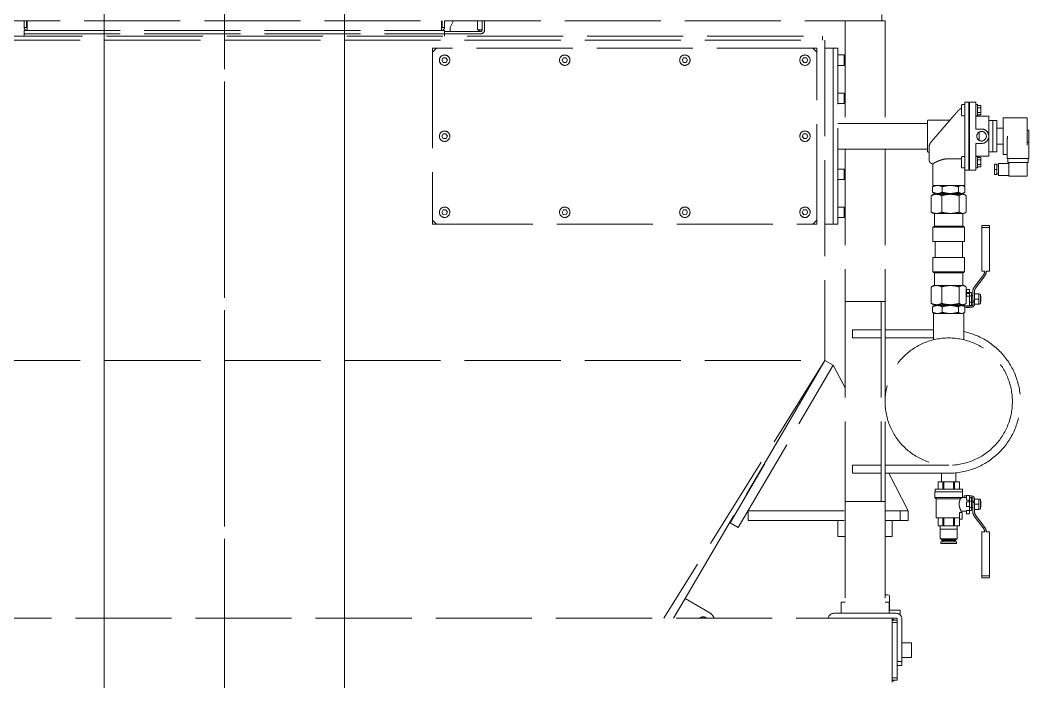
# Model space of a CAD drawing. Header units: millimetres. Extents: x 163705 to 1616509, y 81827 to 302547.
# Drawn here: x 1488931 to 1490190, y 151817 to 152644 of the extents above; entities that cross this region are included whole.
import ezdxf

# ---------------------------------------------------------------- set-up
doc = ezdxf.new("R2010")
doc.units = ezdxf.units.MM
doc.header["$LTSCALE"] = 10
doc.linetypes.add('ACAD_ISO02W100', pattern=[15, 12, -3])
doc.linetypes.add('CENTER2', pattern=[28.575, 19.05, -3.175, 3.175, -3.175])
for name, color, linetype, lineweight in [('1-中心线', 1, 'CENTER2', 0), ('1-虚线', 8, 'ACAD_ISO02W100', 0), ('1-钢构', 6, 'Continuous', 0)]:
    doc.layers.add(name, color=color, linetype=linetype, lineweight=lineweight)

# ---------------------------------------------------------------- blocks, each defined once
blk = doc.blocks.new('*U267')
for p, q in [((0, 16000), (0, 0)), ((300, 16000), (300, 0))]:
    blk.add_line(p, q)
at = {"layer": '1-中心线'}
blk.add_line((150, 16000), (150, 0), dxfattribs=at)
blk = doc.blocks.new('G$C61459890')
for p, q in [((3264.8, 2055.9), (3264.8, 2047.9)), ((1668.8, 2047.9), (3218.8, 2047.9)), ((2193.8, 2039.9), (2193.8, 2047.9)), ((2196.8, 2039.9), (2196.8, 2047.9)), ((2197.5, 2039.9), (2197.5, 2047.9)), ((2715.1, 2039.9), (2715.1, 2047.9)), ((2715.8, 2039.9), (2715.8, 2047.9)), ((2718.8, 2039.9), (2718.8, 2047.9)), ((2730, 2047.9), (2725.8, 2039.9)), ((2759.8, 2047.9), (2759.8, 2041.9)), ((2759.8, 2041.9), (2759.8, 2036.9)), ((2765.8, 2047.9), (2765.8, 2041.9)), ((2765.8, 2041.9), (2765.8, 2036.9)), ((2768.8, 2047.9), (2768.8, 2036.9)), ((3218.8, 2047.9), (3218.8, 1919.9)), ((3218.8, 2047.9), (3226.8, 2047.9)), ((3226.8, 2047.9), (3260.8, 2047.9)), ((3260.8, 2047.9), (3268.8, 2047.9)), ((3268.8, 2047.9), (3268.8, 1919.9)), ((1696.8, 2028.9), (3190.8, 2028.9)), ((2193.8, 2039.9), (2196.8, 2039.9)), ((2193.8, 2035.9), (2193.8, 2031.9)), ((2193.8, 2035.9), (2718.8, 2035.9)), ((2193.8, 2028.9), (2193.8, 2031.9)), ((2193.8, 2031.9), (2718.8, 2031.9)), ((2193.8, 2031.9), (2718.8, 2031.9)), ((2718.8, 2039.9), (2715.8, 2039.9)), ((2718.8, 2035.9), (2718.8, 2031.9)), ((2763.8, 2034.9), (2718.8, 2034.9)), ((2763.8, 2031.9), (2718.8, 2031.9)), ((2718.8, 2028.9), (2718.8, 2031.9)), ((2725.8, 2039.9), (2725.8, 2034.9)), ((2759.8, 2036.9), (2765.8, 2036.9)), ((2760.8, 2034.9), (2762.8, 2036.9)), ((3190.8, 2028.9), (3190.8, 2023.9)), ((1693.8, 2023.9), (3193.8, 2023.9)), ((3193.8, 2023.9), (3193.8, 1623.9)), ((2708.8, 2013.9), (2703.8, 2008.9)), ((2703.8, 2013.9), (2708.8, 2013.9)), ((2703.8, 2008.9), (2703.8, 2013.9)), ((2703.8, 2008.9), (2703.8, 1798.9)), ((3178.8, 2013.9), (2708.8, 2013.9)), ((3183.8, 2008.9), (3178.8, 2013.9)), ((3178.8, 2013.9), (3183.8, 2013.9)), ((3183.8, 2013.9), (3183.8, 2008.9)), ((3183.8, 1798.9), (3183.8, 2008.9)), ((3203.8, 2013.9), (3193.8, 2013.9)), ((3209.8, 2013.9), (3203.8, 2013.9)), ((3203.8, 1793.9), (3203.8, 2013.9)), ((3203.8, 2013.9), (3203.8, 1793.9)), ((3209.8, 1793.9), (3209.8, 2013.9)), ((3217.7, 2005.4), (3209.8, 2005.4)), ((3217.8, 2005.3), (3217.8, 1999.6)), ((2717.1, 2001.8), (2715.4, 1998.8)), ((2715.4, 1998.8), (2717.2, 1995.9)), ((2720.5, 2001.9), (2717.1, 2001.8)), ((2717.2, 1995.9), (2720.6, 1996)), ((2722.3, 1999), (2720.5, 2001.9)), ((2720.6, 1996), (2722.3, 1999)), ((2867.1, 2001.8), (2865.4, 1998.8)), ((2865.4, 1998.8), (2867.2, 1995.9)), ((2870.5, 2001.9), (2867.1, 2001.8)), ((2867.2, 1995.9), (2870.6, 1996)), ((2872.3, 1999), (2870.5, 2001.9)), ((2870.6, 1996), (2872.3, 1999)), ((3017.1, 2001.8), (3015.4, 1998.8)), ((3015.4, 1998.8), (3017.2, 1995.9)), ((3020.5, 2001.9), (3017.1, 2001.8)), ((3017.2, 1995.9), (3020.6, 1996)), ((3022.3, 1999), (3020.5, 2001.9)), ((3020.6, 1996), (3022.3, 1999)), ((3167.1, 2001.8), (3165.4, 1998.8)), ((3165.4, 1998.8), (3167.2, 1995.9)), ((3170.5, 2001.9), (3167.1, 2001.8)), ((3167.2, 1995.9), (3170.6, 1996)), ((3172.3, 1999), (3170.5, 2001.9)), ((3170.6, 1996), (3172.3, 1999)), ((3209.8, 1992.4), (3217.7, 1992.4)), ((3217.8, 1999.6), (3217.8, 1992.5)), ((3217.7, 1957.9), (3209.8, 1957.9)), ((3217.8, 1957.8), (3217.8, 1952.1)), ((3209.8, 1944.9), (3217.7, 1944.9)), ((3217.8, 1952.1), (3217.8, 1945)), ((3364.3, 1936.4), (3364.3, 1942.4)), ((3368.3, 1943.4), (3365.3, 1943.4)), ((3368.3, 1946.4), (3373.3, 1946.4)), ((3368.3, 1936.4), (3368.3, 1946.4)), ((3373.3, 1946.4), (3373.3, 1936.4)), ((3373.3, 1941.4), (3374.3, 1941.4)), ((3374.3, 1936.4), (3374.3, 1946.4)), ((3374.3, 1946.4), (3382.3, 1946.4)), ((3382.3, 1946.4), (3382.3, 1936.4)), ((3384.3, 1943.4), (3382.3, 1943.4)), ((3384.3, 1943.4), (3384.3, 1936.4)), ((3388.3, 1942.2), (3384.3, 1942.2)), ((3388.3, 1942.2), (3388.3, 1939.3)), ((3364.3, 1930.4), (3364.3, 1936.4)), ((3365.3, 1929.4), (3368.3, 1929.4)), ((3368.3, 1871.4), (3368.3, 1936.4)), ((3373.3, 1871.4), (3373.3, 1936.4)), ((3374.3, 1936.4), (3374.3, 1871.4)), ((3382.3, 1936.4), (3382.3, 1912.9)), ((3382.3, 1929.4), (3384.3, 1929.4)), ((3382.3, 1928.8), (3386.3, 1928.8)), ((3388.3, 1939.3), (3384.3, 1939.3)), ((3384.3, 1936.4), (3384.3, 1929.4)), ((3388.3, 1933.5), (3384.3, 1933.5)), ((3388.3, 1930.6), (3384.3, 1930.6)), ((3386.3, 1930.6), (3386.3, 1928.8)), ((3398.3, 1928.9), (3386.3, 1928.9)), ((3388.3, 1939.3), (3388.3, 1933.5)), ((3388.3, 1933.5), (3388.3, 1930.6)), ((3398.3, 1928.9), (3398.3, 1903.9)), ((3321.8, 1919.9), (3209.8, 1919.9)), ((3321.8, 1903.9), (3321.8, 1922.9)), ((3349.8, 1923.9), (3322.8, 1923.9)), ((3403.3, 1923.5), (3398.3, 1923.5)), ((3408.3, 1923.5), (3403.3, 1923.5)), ((3403.3, 1923.5), (3403.3, 1903.9)), ((3403.3, 1923.5), (3403.3, 1903.9)), ((3408.3, 1923.5), (3408.3, 1903.9)), ((3446.3, 1926.9), (3416.3, 1926.9)), ((3416.3, 1926.9), (3416.3, 1903.9)), ((3446.3, 1926.9), (3446.3, 1903.9)), ((2717.1, 1906.8), (2715.4, 1903.8)), ((2715.4, 1903.8), (2717.2, 1900.9)), ((2720.5, 1906.9), (2717.1, 1906.8)), ((2722.3, 1904), (2720.5, 1906.9)), ((2720.6, 1901), (2722.3, 1904)), ((3167.1, 1906.8), (3165.4, 1903.8)), ((3165.4, 1903.8), (3167.2, 1900.9)), ((3170.5, 1906.9), (3167.1, 1906.8)), ((3172.3, 1904), (3170.5, 1906.9)), ((3170.6, 1901), (3172.3, 1904)), ((3321.8, 1884.9), (3321.8, 1903.9)), ((3389.3, 1912.9), (3382.3, 1912.9)), ((3386.3, 1909.1), (3386.3, 1898.7)), ((3398.3, 1903.9), (3398.3, 1878.9)), ((3403.3, 1903.9), (3403.3, 1884.3)), ((3403.3, 1903.9), (3403.3, 1884.3)), ((3416.3, 1913.9), (3408.3, 1913.9)), ((3408.3, 1903.9), (3408.3, 1884.3)), ((3416.3, 1903.9), (3416.3, 1880.9)), ((3448.3, 1911.4), (3446.3, 1911.4)), ((3446.3, 1892.9), (3446.3, 1903.9)), ((3448.3, 1911.4), (3448.3, 1903.9)), ((3448.3, 1903.9), (3448.3, 1896.4)), ((2717.2, 1900.9), (2720.6, 1901)), ((3167.2, 1900.9), (3170.6, 1901)), ((3323.8, 1874.6), (3323.8, 1890.2)), ((3382.3, 1894.9), (3382.3, 1871.4)), ((3382.3, 1894.9), (3389.3, 1894.9)), ((3408.3, 1893.9), (3416.3, 1893.9)), ((3421.3, 1876.4), (3421.3, 1899.1)), ((3446.3, 1896.4), (3448.3, 1896.4)), ((3446.3, 1895.9), (3447.8, 1895.9)), ((3448.3, 1895.4), (3448.3, 1892.9)), ((3448.3, 1892.9), (3448.3, 1876.4)), ((3209.8, 1887.9), (3321.8, 1887.9)), ((3218.8, 1887.9), (3218.8, 1697.4)), ((3268.8, 1887.9), (3268.8, 1697.4)), ((3322.8, 1883.9), (3323.8, 1883.9)), ((3364.3, 1871.4), (3364.3, 1877.4)), ((3368.3, 1878.4), (3365.3, 1878.4)), ((3386.3, 1879), (3382.3, 1879)), ((3384.3, 1878.4), (3382.3, 1878.4)), ((3384.3, 1878.4), (3384.3, 1871.4)), ((3388.3, 1877.2), (3384.3, 1877.2)), ((3386.3, 1879), (3386.3, 1877.2)), ((3386.3, 1878.9), (3398.3, 1878.9)), ((3388.3, 1877.2), (3388.3, 1874.3)), ((3398.3, 1884.3), (3403.3, 1884.3)), ((3403.3, 1884.3), (3408.3, 1884.3)), ((3416.3, 1880.9), (3421.3, 1880.9)), ((3328.3, 1869.4), (3328.3, 1842.4)), ((3364.3, 1875.8), (3348.3, 1875.8)), ((3364.3, 1865.4), (3364.3, 1871.4)), ((3365.3, 1864.4), (3368.3, 1864.4)), ((3368.3, 1861.4), (3368.3, 1871.4)), ((3373.3, 1871.4), (3373.3, 1861.4)), ((3374.3, 1866.4), (3373.3, 1866.4)), ((3374.3, 1861.4), (3374.3, 1871.4)), ((3382.3, 1871.4), (3382.3, 1861.4)), ((3382.3, 1864.4), (3384.3, 1864.4)), ((3388.3, 1874.3), (3384.3, 1874.3)), ((3384.3, 1871.4), (3384.3, 1864.4)), ((3388.3, 1868.5), (3384.3, 1868.5)), ((3388.3, 1865.6), (3384.3, 1865.6)), ((3388.3, 1874.3), (3388.3, 1868.5)), ((3388.3, 1868.5), (3388.3, 1865.6)), ((3405.3, 1862.4), (3405.3, 1868.9)), ((3405.3, 1868.9), (3408.3, 1868.9)), ((3408.3, 1862.4), (3408.3, 1868.9)), ((3410.3, 1867.9), (3408.3, 1867.9)), ((3423.3, 1869.9), (3410.3, 1869.9)), ((3410.3, 1869.9), (3410.3, 1862.4)), ((3447.8, 1875.9), (3421.8, 1875.9)), ((3422.3, 1870.9), (3422.3, 1875.9)), ((3423.3, 1870.9), (3422.3, 1870.9)), ((3446.3, 1870.9), (3423.3, 1870.9)), ((3423.3, 1854.9), (3423.3, 1870.9)), ((3447.3, 1870.9), (3446.3, 1870.9)), ((3446.3, 1870.9), (3446.3, 1854.9)), ((3447.3, 1875.9), (3447.3, 1870.9)), ((3217.7, 1862.9), (3209.8, 1862.9)), ((3217.8, 1862.8), (3217.8, 1857.1)), ((3217.8, 1857.1), (3217.8, 1850)), ((3373.3, 1861.4), (3368.3, 1861.4)), ((3368.3, 1842.4), (3368.3, 1861.4)), ((3382.3, 1861.4), (3374.3, 1861.4)), ((3405.3, 1855.9), (3405.3, 1862.4)), ((3405.3, 1862.4), (3408.3, 1862.4)), ((3405.3, 1855.9), (3408.3, 1855.9)), ((3408.3, 1855.9), (3408.3, 1862.4)), ((3408.3, 1856.9), (3410.3, 1856.9)), ((3410.3, 1862.4), (3410.3, 1854.9)), ((3410.3, 1854.9), (3423.3, 1854.9)), ((3445.3, 1853.9), (3424.3, 1853.9)), ((3209.8, 1849.9), (3217.7, 1849.9)), ((3328.2, 1840.8), (3329.2, 1841.4)), ((3328.2, 1834), (3328.2, 1840.8)), ((3348.3, 1842.4), (3328.3, 1842.4)), ((3330.8, 1842.4), (3329.2, 1841.5)), ((3340.2, 1834), (3340.2, 1840.8)), ((3368.3, 1842.4), (3348.3, 1842.4)), ((3360.3, 1834), (3360.3, 1840.8)), ((3367.5, 1841.5), (3365.8, 1842.4)), ((3368.4, 1834), (3368.4, 1840.8)), ((3326.5, 1829.7), (3327.6, 1830.3)), ((3326.5, 1809.1), (3326.5, 1829.7)), ((3329.3, 1831.4), (3327.6, 1830.4)), ((3329.2, 1833.4), (3328.2, 1834)), ((3329.2, 1833.3), (3330.8, 1832.4)), ((3333, 1831.4), (3329.3, 1831.4)), ((3334.2, 1832.4), (3330.8, 1832.4)), ((3331.7, 1832.4), (3331.7, 1831.4)), ((3350.4, 1831.4), (3333, 1831.4)), ((3350.3, 1832.4), (3334.2, 1832.4)), ((3339.5, 1809.1), (3339.5, 1829.7)), ((3364.4, 1832.4), (3350.3, 1832.4)), ((3365.7, 1831.4), (3350.4, 1831.4)), ((3361.3, 1809.1), (3361.3, 1829.7)), ((3365.8, 1832.4), (3364.4, 1832.4)), ((3364.9, 1831.4), (3364.9, 1832.4)), ((3367.3, 1831.4), (3365.7, 1831.4)), ((3365.8, 1832.4), (3367.5, 1833.3)), ((3369.1, 1830.4), (3367.3, 1831.4)), ((3370.1, 1809.1), (3370.1, 1829.7)), ((3217.7, 1815.4), (3209.8, 1815.4)), ((3217.8, 1815.3), (3217.8, 1809.6)), ((2717.1, 1811.8), (2715.4, 1808.8)), ((2715.4, 1808.8), (2717.2, 1805.9)), ((2720.5, 1811.9), (2717.1, 1811.8)), ((2717.2, 1805.9), (2720.6, 1806)), ((2722.3, 1809), (2720.5, 1811.9)), ((2720.6, 1806), (2722.3, 1809)), ((2867.1, 1811.8), (2865.4, 1808.8)), ((2865.4, 1808.8), (2867.2, 1805.9)), ((2870.5, 1811.9), (2867.1, 1811.8)), ((2867.2, 1805.9), (2870.6, 1806)), ((2872.3, 1809), (2870.5, 1811.9)), ((2870.6, 1806), (2872.3, 1809)), ((3017.1, 1811.8), (3015.4, 1808.8)), ((3015.4, 1808.8), (3017.2, 1805.9)), ((3020.5, 1811.9), (3017.1, 1811.8)), ((3017.2, 1805.9), (3020.6, 1806)), ((3022.3, 1809), (3020.5, 1811.9)), ((3020.6, 1806), (3022.3, 1809)), ((3167.1, 1811.8), (3165.4, 1808.8)), ((3165.4, 1808.8), (3167.2, 1805.9)), ((3170.5, 1811.9), (3167.1, 1811.8)), ((3167.2, 1805.9), (3170.6, 1806)), ((3172.3, 1809), (3170.5, 1811.9)), ((3170.6, 1806), (3172.3, 1809)), ((3209.8, 1802.4), (3217.7, 1802.4)), ((3217.8, 1809.6), (3217.8, 1802.5)), ((3327.6, 1808.4), (3326.5, 1809.1)), ((3327.6, 1808.4), (3329.3, 1807.4)), ((3333, 1807.4), (3329.3, 1807.4)), ((3330.5, 1807.4), (3330.5, 1791.6)), ((3350.4, 1807.4), (3333, 1807.4)), ((3365.7, 1807.4), (3350.4, 1807.4)), ((3367.3, 1807.4), (3365.7, 1807.4)), ((3366.1, 1791.6), (3366.1, 1807.4)), ((3367.3, 1807.4), (3369.1, 1808.4)), ((2703.8, 1798.9), (2708.8, 1793.9)), ((2703.8, 1793.9), (2703.8, 1798.9)), ((2708.8, 1793.9), (2703.8, 1793.9)), ((2708.8, 1793.9), (3178.8, 1793.9)), ((3178.8, 1793.9), (3183.8, 1798.9)), ((3183.8, 1793.9), (3178.8, 1793.9)), ((3183.8, 1798.9), (3183.8, 1793.9)), ((3193.8, 1793.9), (3203.8, 1793.9)), ((3203.8, 1793.9), (3209.8, 1793.9)), ((3330.5, 1791.6), (3328.5, 1790.4)), ((3328.5, 1790.4), (3328.5, 1772.4)), ((3368.2, 1790.4), (3328.5, 1790.4)), ((3366.1, 1791.6), (3330.5, 1791.6)), ((3368.2, 1790.4), (3366.1, 1791.6)), ((3368.2, 1772.4), (3368.2, 1790.4)), ((3389.5, 1788.8), (3389.5, 1791.5)), ((3389.5, 1735.3), (3389.5, 1788.8)), ((3398.3, 1792.5), (3390.5, 1792.5)), ((3398.3, 1790), (3390.5, 1790)), ((3399.3, 1791.5), (3399.3, 1788.8)), ((3399.3, 1788.8), (3399.3, 1735.3)), ((3368.2, 1772.4), (3328.5, 1772.4)), ((3331.3, 1772.4), (3331.3, 1752.4)), ((3365.3, 1752.4), (3365.3, 1772.4)), ((3328.5, 1752.4), (3328.5, 1734.4)), ((3328.5, 1752.4), (3368.2, 1752.4)), ((3368.2, 1734.4), (3368.2, 1752.4)), ((3328.5, 1734.4), (3330.5, 1733.2)), ((3328.5, 1734.4), (3368.2, 1734.4)), ((3330.5, 1733.2), (3330.5, 1717.4)), ((3330.5, 1733.2), (3366.1, 1733.2)), ((3366.1, 1733.2), (3368.2, 1734.4)), ((3366.1, 1717.4), (3366.1, 1733.2)), ((3380.2, 1715.5), (3390.8, 1729.6)), ((3392.5, 1728.3), (3381.9, 1714.2)), ((3393.4, 1735.3), (3389.5, 1735.3)), ((3399.3, 1735.3), (3395.5, 1735.3)), ((3326.5, 1715.7), (3327.6, 1716.3)), ((3326.5, 1715.7), (3326.5, 1695.1)), ((3329.3, 1717.4), (3327.6, 1716.4)), ((3329.3, 1717.4), (3333, 1717.4)), ((3333, 1717.4), (3350.4, 1717.4)), ((3339.5, 1715.7), (3339.5, 1695.1)), ((3350.4, 1717.4), (3365.7, 1717.4)), ((3361.3, 1715.7), (3361.3, 1695.1)), ((3365.7, 1717.4), (3367.3, 1717.4)), ((3369.1, 1716.4), (3367.3, 1717.4)), ((3370.1, 1715.7), (3370.1, 1695.1)), ((3370.6, 1709), (3370.1, 1709)), ((3370.6, 1712.5), (3370.6, 1712)), ((3370.6, 1712.5), (3374.1, 1712.5)), ((3370.6, 1712), (3370.6, 1708.5)), ((3373.6, 1708.5), (3370.6, 1708.5)), ((3370.6, 1707.4), (3374.1, 1707.4)), ((3370.6, 1707.4), (3370.6, 1706.9)), ((3370.6, 1706.9), (3370.6, 1704.7)), ((3370.6, 1704.7), (3370.6, 1704.2)), ((3370.6, 1704.2), (3374.1, 1704.2)), ((3374.1, 1712.5), (3374.1, 1712)), ((3374.1, 1712), (3374.1, 1708)), ((3376.6, 1708.5), (3374.1, 1708.5)), ((3374.1, 1707.4), (3374.1, 1708)), ((3374.1, 1707.4), (3374.1, 1706.9)), ((3374.1, 1706.9), (3374.1, 1704.7)), ((3374.1, 1704.7), (3374.1, 1704.2)), ((3376.6, 1704.5), (3374.1, 1704.5)), ((3374.1, 1692.5), (3374.1, 1704.2)), ((3376.6, 1708.5), (3376.6, 1704.5)), ((3378.4, 1704.5), (3376.6, 1704.5)), ((3376.6, 1704.5), (3376.6, 1696.6)), ((3378.4, 1698.3), (3378.4, 1710)), ((3380.5, 1710), (3380.5, 1698.3)), ((3386, 1707), (3380.5, 1707)), ((3386, 1700.5), (3380.5, 1700.5)), ((3386, 1707), (3386, 1700.5)), ((3386, 1700.5), (3386, 1694)), ((3387.9, 1695.3), (3387.9, 1705.8)), ((3388.4, 1703.8), (3387.9, 1704.3)), ((3388.4, 1700.5), (3388.4, 1703.8)), ((3388.4, 1697.3), (3388.4, 1700.5)), ((3218.8, 1697.4), (3218.8, 1447.4)), ((3218.8, 1697.4), (3220.5, 1697.4)), ((3220.5, 1697.4), (3258.3, 1697.4)), ((3258.3, 1697.4), (3263.8, 1697.4)), ((3263.8, 1697.4), (3263.8, 1447.4)), ((3263.8, 1697.4), (3265.5, 1697.4)), ((3265.5, 1697.4), (3268.8, 1697.4)), ((3268.8, 1697.4), (3268.8, 1447.4)), ((3327.6, 1694.4), (3326.5, 1695.1)), ((3327.6, 1694.4), (3329.3, 1693.4)), ((3328.2, 1690.8), (3329.2, 1691.4)), ((3328.2, 1690.8), (3328.2, 1684)), ((3330.8, 1692.4), (3329.2, 1691.5)), ((3329.3, 1693.4), (3333, 1693.4)), ((3330.8, 1692.4), (3334.2, 1692.4)), ((3331.7, 1692.6), (3331.5, 1692.4)), ((3331.7, 1693.4), (3331.7, 1692.4)), ((3333, 1693.4), (3350.4, 1693.4)), ((3334.2, 1692.4), (3350.3, 1692.4)), ((3340.2, 1690.8), (3340.2, 1684)), ((3350.3, 1692.4), (3364.4, 1692.4)), ((3350.4, 1693.4), (3365.7, 1693.4)), ((3360.3, 1690.8), (3360.3, 1684)), ((3364.4, 1692.4), (3365.8, 1692.4)), ((3364.9, 1692.4), (3364.9, 1693.4)), ((3365.7, 1693.4), (3367.3, 1693.4)), ((3367.5, 1691.5), (3365.8, 1692.4)), ((3366.4, 1692), (3367.6, 1692)), ((3367.3, 1693.4), (3369.1, 1694.4)), ((3367.6, 1692.2), (3376.5, 1692.2)), ((3367.6, 1691.3), (3367.6, 1692.2)), ((3368.4, 1690.8), (3368.4, 1684)), ((3376.5, 1690.3), (3368.4, 1690.3)), ((3370.6, 1690.3), (3370.6, 1689.9)), ((3370.6, 1689.9), (3374.1, 1689.9)), ((3376.6, 1696.6), (3374.1, 1696.6)), ((3376.6, 1692.6), (3374.1, 1692.6)), ((3374.1, 1692.5), (3374.1, 1692.2)), ((3374.1, 1690.3), (3374.1, 1689.9)), ((3376.6, 1696.6), (3376.6, 1692.6)), ((3376.6, 1696.5), (3378.4, 1696.5)), ((3380.5, 1698.3), (3378.4, 1698.3)), ((3378.4, 1698.3), (3378.4, 1695.3)), ((3378.4, 1695.3), (3378.6, 1695.3)), ((3378.6, 1696.5), (3380.5, 1696.5)), ((3378.6, 1694.3), (3378.6, 1696.5)), ((3380.5, 1698.3), (3380.5, 1697.5)), ((3380.5, 1697.5), (3380.5, 1694)), ((3386, 1694), (3380.5, 1694)), ((3387.9, 1696.8), (3388.4, 1697.3)), ((3329.2, 1683.4), (3328.2, 1684)), ((3329.2, 1683.3), (3330.8, 1682.4)), ((3329.3, 1682.4), (3329.3, 1649.6)), ((3367.3, 1682.4), (3329.3, 1682.4)), ((3365.8, 1682.4), (3367.5, 1683.3)), ((3367.3, 1649.6), (3367.3, 1682.4)), ((3263.8, 1661.9), (3228.3, 1661.9)), ((3228.3, 1656.9), (3228.3, 1661.9)), ((3228.3, 1651.9), (3228.3, 1656.9)), ((3228.3, 1651.9), (3263.8, 1651.9)), ((3329.3, 1661.9), (3268.8, 1661.9)), ((3268.8, 1651.9), (3329.3, 1651.9)), ((1693.8, 1623.9), (3193.8, 1623.9)), ((3193.8, 1623.9), (2992.5, 1301.9)), ((3019.2, 1326.6), (3193.8, 1623.9)), ((3193.8, 1623.9), (3075.2, 1421.1)), ((3085.5, 1415), (3204.2, 1617.8)), ((3204.2, 1617.8), (3193.8, 1623.9)), ((3218.8, 1589.4), (3204.2, 1617.8)), ((3263.8, 1492.9), (3228.3, 1492.9)), ((3228.3, 1492.9), (3228.3, 1487.9)), ((3228.3, 1487.9), (3228.3, 1482.9)), ((3348.3, 1492.9), (3268.8, 1492.9)), ((3339.3, 1493.4), (3339.3, 1492.9)), ((3228.3, 1482.9), (3263.8, 1482.9)), ((3268.8, 1482.9), (3348.3, 1482.9)), ((3297.7, 1435.9), (3273.6, 1482.9)), ((3339.3, 1482.9), (3339.3, 1472)), ((3357.3, 1472), (3357.3, 1483.4)), ((3331.3, 1462.9), (3331.3, 1459.6)), ((3331.3, 1462.9), (3348.3, 1462.9)), ((3335, 1462.9), (3335, 1472)), ((3335, 1472), (3340.9, 1472)), ((3340.9, 1462.9), (3340.9, 1472)), ((3340.9, 1472), (3342.4, 1472)), ((3342.4, 1462.9), (3342.4, 1472)), ((3342.4, 1472), (3354.3, 1472)), ((3348.3, 1462.9), (3365.3, 1462.9)), ((3354.3, 1462.9), (3354.3, 1472)), ((3354.3, 1472), (3355.7, 1472)), ((3355.7, 1462.9), (3355.7, 1472)), ((3355.7, 1472), (3361.7, 1472)), ((3361.7, 1462.9), (3361.7, 1472)), ((3365.3, 1459.6), (3365.3, 1462.9)), ((3331.1, 1459.6), (3331.1, 1452.8)), ((3365.6, 1459.6), (3331.1, 1459.6)), ((3331.1, 1452.8), (3332.8, 1451.1)), ((3365.6, 1452.8), (3331.1, 1452.8)), ((3332.8, 1451.1), (3332.8, 1427.1)), ((3363, 1451.1), (3332.8, 1451.1)), ((3367.6, 1452.7), (3365.5, 1452.7)), ((3365.6, 1452.8), (3365.6, 1459.6)), ((3367.6, 1454.5), (3367.6, 1452.6)), ((3370.6, 1454.5), (3367.6, 1454.5)), ((3367.6, 1452.6), (3370.6, 1452.6)), ((3370.6, 1454.9), (3374.1, 1454.9)), ((3370.6, 1454.9), (3370.6, 1454.4)), ((3370.6, 1454.4), (3370.6, 1449.1)), ((3373.6, 1449.1), (3370.6, 1449.1)), ((3374.1, 1454.9), (3374.1, 1454.4)), ((3376.5, 1454.5), (3374.1, 1454.5)), ((3374.1, 1454.4), (3374.1, 1448.1)), ((3374.1, 1452.6), (3376.5, 1452.6)), ((3376.6, 1452.2), (3374.1, 1452.2)), ((3376.6, 1452.2), (3376.6, 1448.2)), ((3378.4, 1449.5), (3378.4, 1446.5)), ((3378.4, 1449.5), (3378.6, 1449.5)), ((3378.6, 1450.5), (3378.6, 1448.2)), ((3386, 1450.7), (3380.5, 1450.7)), ((3380.5, 1450.7), (3380.5, 1447.3)), ((3386, 1450.7), (3386, 1444.2)), ((3387.9, 1439), (3387.9, 1449.5)), ((3097.7, 1435.9), (3097.7, 1423.9)), ((3097.7, 1435.9), (3218.8, 1435.9)), ((3218.8, 1447.4), (3220.5, 1447.4)), ((3218.8, 1447.4), (3218.8, 1307.9)), ((3220.5, 1447.4), (3258.3, 1447.4)), ((3258.3, 1447.4), (3263.8, 1447.4)), ((3263.8, 1447.4), (3265.5, 1447.4)), ((3265.5, 1447.4), (3268.8, 1447.4)), ((3268.8, 1447.4), (3268.8, 1307.9)), ((3268.8, 1435.9), (3287.7, 1435.9)), ((3287.7, 1423.9), (3287.7, 1435.9)), ((3287.7, 1435.9), (3297.7, 1435.9)), ((3297.7, 1435.9), (3297.7, 1423.9)), ((3370.6, 1447.2), (3370.6, 1446.7)), ((3370.6, 1447.2), (3374.1, 1447.2)), ((3370.6, 1446.7), (3370.6, 1441.7)), ((3370.6, 1441.7), (3370.6, 1441.2)), ((3370.6, 1441.2), (3374.1, 1441.2)), ((3370.6, 1436.3), (3373.6, 1436.3)), ((3370.6, 1436.3), (3370.6, 1432.7)), ((3376.6, 1448.2), (3374.1, 1448.2)), ((3374.1, 1447.2), (3374.1, 1448.1)), ((3374.1, 1447.2), (3374.1, 1446.7)), ((3374.1, 1446.7), (3374.1, 1441.7)), ((3374.1, 1441.7), (3374.1, 1441.2)), ((3374.1, 1436.8), (3374.1, 1441.2)), ((3376.6, 1440.3), (3374.1, 1440.3)), ((3374.1, 1436.8), (3374.1, 1432.7)), ((3376.6, 1436.3), (3374.1, 1436.3)), ((3378.4, 1448.2), (3376.6, 1448.2)), ((3376.6, 1448.2), (3376.6, 1440.3)), ((3376.6, 1440.3), (3376.6, 1436.3)), ((3376.6, 1440.2), (3378.4, 1440.2)), ((3378.4, 1446.5), (3378.4, 1434.8)), ((3380.5, 1446.5), (3378.4, 1446.5)), ((3378.6, 1448.2), (3380.5, 1448.2)), ((3380.5, 1447.3), (3380.5, 1446.5)), ((3380.5, 1434.8), (3380.5, 1446.5)), ((3386, 1444.2), (3380.5, 1444.2)), ((3386, 1437.7), (3380.5, 1437.7)), ((3386, 1444.2), (3386, 1437.7)), ((3388.4, 1447.5), (3387.9, 1448)), ((3387.9, 1440.5), (3388.4, 1441)), ((3388.4, 1441), (3388.4, 1447.5)), ((3097.7, 1423.9), (3218.8, 1423.9)), ((3209.8, 1423.9), (3209.8, 1403.9)), ((3268.8, 1423.9), (3287.7, 1423.9)), ((3277.8, 1403.9), (3277.8, 1423.9)), ((3297.7, 1423.9), (3287.7, 1423.9)), ((3361.6, 1427.1), (3332.8, 1427.1)), ((3335, 1427.1), (3335, 1417)), ((3340.9, 1427.1), (3340.9, 1417)), ((3342.4, 1427.1), (3342.4, 1417)), ((3354.3, 1427.1), (3354.3, 1417)), ((3355.7, 1427.1), (3355.7, 1417)), ((3365.2, 1433.7), (3361.6, 1433.7)), ((3361.6, 1433.7), (3361.6, 1425.7)), ((3365.2, 1425.7), (3361.6, 1425.7)), ((3361.7, 1425.7), (3361.7, 1417)), ((3363.8, 1433.7), (3363.8, 1435.7)), ((3363.8, 1435.7), (3370.6, 1435.7)), ((3365.2, 1433.7), (3365.2, 1425.7)), ((3370.6, 1432.7), (3370.6, 1432.2)), ((3370.6, 1432.2), (3374.1, 1432.2)), ((3374.1, 1432.7), (3374.1, 1432.2)), ((3380.2, 1429.3), (3390.8, 1415.2)), ((3392.5, 1416.5), (3381.9, 1430.6)), ((3075.2, 1421.1), (3085.5, 1415)), ((3340.9, 1417), (3335, 1417)), ((3337.8, 1417), (3337.8, 1413.1)), ((3337.8, 1413.1), (3348, 1413.1)), ((3337.8, 1412.8), (3337.8, 1401.3)), ((3342.4, 1417), (3340.9, 1417)), ((3354.3, 1417), (3342.4, 1417)), ((3348, 1413.1), (3358.8, 1413.1)), ((3355.7, 1417), (3354.3, 1417)), ((3361.7, 1417), (3355.7, 1417)), ((3358.8, 1413.1), (3358.8, 1417)), ((3358.8, 1401.3), (3358.8, 1412.8)), ((3218.8, 1403.9), (3209.8, 1403.9)), ((3277.8, 1403.9), (3268.8, 1403.9)), ((3338, 1401.1), (3348, 1401.1)), ((3338.5, 1401.1), (3338.7, 1400.2)), ((3338.9, 1400), (3348.1, 1400)), ((3339.6, 1400), (3339.6, 1399.7)), ((3339.6, 1399.7), (3339.8, 1399.5)), ((3339.6, 1399.7), (3348.1, 1399.7)), ((3339.8, 1399.5), (3339.6, 1399.2)), ((3339.6, 1399.2), (3339.6, 1398.9)), ((3339.6, 1399.2), (3348.1, 1399.2)), ((3339.6, 1398.9), (3339.7, 1398.8)), ((3339.6, 1398.9), (3348.1, 1398.9)), ((3339.7, 1398.8), (3348.1, 1398.8)), ((3339.8, 1399.5), (3348.1, 1399.5)), ((3340.9, 1398.8), (3340.9, 1397.3)), ((3348, 1401.1), (3358.6, 1401.1)), ((3348.1, 1400), (3357.7, 1400)), ((3348.1, 1399.7), (3357.1, 1399.7)), ((3348.1, 1399.5), (3356.8, 1399.5)), ((3348.1, 1399.2), (3357.1, 1399.2)), ((3348.1, 1398.9), (3357.1, 1398.9)), ((3348.1, 1398.8), (3357, 1398.8)), ((3355.8, 1397.3), (3355.8, 1398.8)), ((3356.8, 1399.5), (3357.1, 1399.7)), ((3357.1, 1399.2), (3356.8, 1399.5)), ((3357, 1398.8), (3357.1, 1398.9)), ((3357.1, 1399.7), (3357.1, 1400)), ((3357.1, 1398.9), (3357.1, 1399.2)), ((3358, 1400.2), (3358.1, 1401.1)), ((3389.5, 1355.3), (3389.5, 1409.5)), ((3389.5, 1409.5), (3390.5, 1409.5)), ((3393.4, 1409.5), (3390.5, 1409.5)), ((3398.3, 1409.5), (3395.5, 1409.5)), ((3398.3, 1409.5), (3399.3, 1409.5)), ((3399.3, 1409.5), (3399.3, 1355.3)), ((3338.5, 1397.3), (3338.5, 1395.3)), ((3338.5, 1397.3), (3348, 1397.3)), ((3338.7, 1395.1), (3348, 1395.1)), ((3348, 1397.3), (3358.1, 1397.3)), ((3348, 1395.1), (3357.9, 1395.1)), ((3358.1, 1395.3), (3358.1, 1397.3)), ((3389.5, 1353.2), (3389.5, 1355.3)), ((3398.3, 1354.7), (3390.5, 1354.7)), ((3390.5, 1352.2), (3398.3, 1352.2)), ((3399.3, 1355.3), (3399.3, 1353.2)), ((3019.2, 1326.6), (3004.6, 1301.9)), ((3049.3, 1308.9), (3019.2, 1326.6)), ((3268.8, 1330.7), (3270.4, 1330.9)), ((3270.4, 1330.9), (3268.8, 1330.9)), ((3270.4, 1330.9), (3273.9, 1330.4)), ((3272, 1330.9), (3270.4, 1330.9)), ((3273.9, 1330.4), (3272, 1330.9)), ((3274.2, 1330.3), (3274.2, 1312.5)), ((3213.8, 1321.9), (3218.8, 1321.9)), ((3213.8, 1321.9), (3213.8, 1307.9)), ((3268.8, 1321.9), (3273.8, 1321.9)), ((3273.8, 1321.9), (3273.8, 1307.9)), ((3273.8, 1312.4), (3273.9, 1312.4)), ((3273.8, 1311.9), (3287.7, 1311.9)), ((3287.7, 1311.9), (3287.7, 1305.9)), ((3277.8, 1301.9), (2058.8, 1301.9)), ((3282.8, 1307.9), (3204.8, 1307.9)), ((3282.8, 1301.9), (3277.8, 1301.9)), ((3277.8, 1301.9), (3277.8, 1291.9)), ((3277.8, 1299.4), (3283.8, 1299.4)), ((3283.8, 1299.4), (3283.8, 1300.9)), ((3283.8, 1299.4), (3283.8, 1296.4)), ((3289.8, 1247.9), (3289.8, 1300.9)), ((3277.8, 1296.4), (3283.8, 1296.4)), ((3277.8, 1291.9), (3277.8, 1231.9)), ((3283.8, 1296.4), (3283.8, 1227.4)), ((3301.7, 1270.9), (3289.8, 1270.9)), ((3301.8, 1270.8), (3301.8, 1259.6)), ((3301.8, 1259.6), (3301.8, 1253)), ((3289.8, 1247.9), (3283.8, 1247.9)), ((3289.8, 1252.9), (3301.7, 1252.9)), ((3289.8, 1242.9), (3289.8, 1247.9)), ((3283.8, 1242.9), (3289.8, 1242.9)), ((3277.8, 1231.9), (3277.8, 1221.9)), ((3277.8, 1227.4), (3283.8, 1227.4)), ((3277.8, 1224.4), (3283.8, 1224.4)), ((3283.8, 1227.4), (3283.8, 1224.4))]:
    blk.add_line(p, q)
at = {"flags": 128}
for points in [[(3280.4, 1299.4), (3279.4, 1300.2), (3277.8, 1301.1)], [(3277.8, 1222.7), (3279.4, 1223.6), (3280.4, 1224.4)]]:
    blk.add_lwpolyline(points, dxfattribs=at)
for centre, radius in [((2718.8, 1998.9), 6.5), ((2868.8, 1998.9), 6.5), ((3018.8, 1998.9), 6.5), ((3168.8, 1998.9), 6.5), ((2718.8, 1903.9), 6.5), ((3168.8, 1903.9), 6.5), ((2718.8, 1808.9), 6.5), ((2868.8, 1808.9), 6.5), ((3018.8, 1808.9), 6.5), ((3168.8, 1808.9), 6.5), ((3348.3, 1572.4), 79.5), ((3348.3, 1572.4), 79.5)]:
    blk.add_circle(centre, radius)
for centre, radius, start, end in [((2763.8, 2036.9), 5, 270, 0), ((2763.8, 2036.9), 2, 270, 0), ((3217.7, 2005.3), 0.1, 0, 90), ((3217.7, 1992.5), 0.1, 270, 0), ((3217.7, 1957.8), 0.1, 0, 90), ((3217.7, 1945), 0.1, 270, 0), ((3365.3, 1942.4), 1, 90, 180), ((3364.6, 1933.4), 5, 93.276, 139.1347), ((3365.3, 1930.4), 1, 180, 270), ((3322.8, 1922.9), 1, 90, 180), ((3389.3, 1903.9), 6, 90, 270), ((3389.3, 1903.9), 9, 270, 90), ((3389.3, 1903.9), 6, 270, 90), ((3447.8, 1895.4), 0.5, 0, 90), ((3322.8, 1884.9), 1, 180, 270), ((3365.3, 1877.4), 1, 90, 180), ((3365.3, 1865.4), 1, 180, 270), ((3421.8, 1876.4), 0.5, 180, 270), ((3447.8, 1876.4), 0.5, 270, 0), ((3217.7, 1862.8), 0.1, 0, 90), ((3424.3, 1854.9), 1, 180, 270), ((3445.3, 1854.9), 1, 270, 0), ((3217.7, 1850), 0.1, 270, 0), ((3217.7, 1815.3), 0.1, 0, 90), ((3217.7, 1802.5), 0.1, 270, 0), ((3390.5, 1791.5), 1, 90, 180), ((3398.3, 1791.5), 1, 0, 90), ((3382.9, 1736.6), 10.6, 318.5291, 353.0659), ((3382.8, 1736.6), 12.7, 319.354, 354.2493), ((3387.6, 1710), 9.2, 143.13, 180), ((3387.6, 1710), 7.1, 143.13, 180), ((3386.9, 1705.8), 1, 0, 154.1581), ((3373.6, 1692.5), 0.5, 318.6518, 360), ((3376.5, 1694.3), 2.1, 270, 0), ((3376.5, 1694.3), 4, 270, 0), ((3386.9, 1695.3), 1, 205.8419, 0), ((3348.3, 1572.4), 89.5, 270, 77.7434), ((3376.5, 1450.5), 4, 0, 90), ((3376.5, 1450.5), 2.1, 0, 90), ((3386.9, 1449.5), 1, 0, 154.1581), ((3386.9, 1439), 1, 205.8419, 0), ((3387.6, 1434.8), 9.2, 180, 216.87), ((3387.6, 1434.8), 7.1, 180, 216.87), ((3338.1, 1412.8), 0.3, 90, 180), ((3358.5, 1412.8), 0.3, 0, 90), ((3382.9, 1408.2), 10.6, 6.9341, 41.4709), ((3382.8, 1408.2), 12.7, 5.7507, 40.646), ((3338, 1401.3), 0.2, 180, 270), ((3338.9, 1400.2), 0.25, 190.3, 270), ((3357.7, 1400.2), 0.25, 270, 349.7), ((3358.6, 1401.3), 0.2, 270, 0), ((3338.7, 1395.3), 0.2, 180, 270), ((3357.9, 1395.3), 0.2, 270, 0), ((3390.5, 1353.2), 1, 180, 270), ((3398.3, 1353.2), 1, 270, 0), ((3041.7, 1295.9), 7.5, 90, 127.3724), ((3041.7, 1295.9), 7.5, 52.6276, 90), ((3041.7, 1295.9), 15, 23.4128, 59.5658), ((3204.8, 1300.9), 7, 90, 171.7868), ((3282.8, 1300.9), 7, 0, 90), ((3282.8, 1300.9), 1, 0, 90), ((3301.7, 1270.8), 0.1, 0, 90), ((3301.7, 1253), 0.1, 270, 0)]:
    blk.add_arc(centre, radius, start, end)
for points in [[(2193.8, 2039.9), (2193.9, 2039.4), (2194, 2038.3), (2194.9, 2037), (2196.3, 2036.1), (2197.3, 2036), (2197.8, 2035.9)], [(2197.8, 2035.9), (2197.8, 2036), (2197.8, 2036.1), (2197.7, 2037), (2197.6, 2038.3), (2197.6, 2039.4), (2197.5, 2039.9)], [(2715.1, 2039.9), (2715.1, 2039.4), (2715, 2038.3), (2715, 2037), (2714.9, 2036.1), (2714.8, 2036), (2714.8, 2035.9)], [(2714.8, 2035.9), (2715.3, 2036), (2716.4, 2036.1), (2717.7, 2037), (2718.6, 2038.3), (2718.8, 2039.4), (2718.8, 2039.9)]]:
    blk.add_open_spline(points, degree=3)
for points, knots in [([(2196.8, 2039.9), (2196.8, 2039.8), (2196.9, 2039.5), (2197.1, 2039.2), (2197.4, 2039), (2197.5, 2039), (2197.6, 2038.9)], [0, 0, 0, 0, 0.298198, 0.596395, 0.894593, 1, 1, 1, 1]), ([(2715.1, 2038.9), (2715.1, 2039), (2715.3, 2039), (2715.5, 2039.2), (2715.8, 2039.5), (2715.8, 2039.8), (2715.8, 2039.9)], [0, 0, 0, 0, 0.1054073, 0.4036049, 0.7018024, 1, 1, 1, 1]), ([(3326.3, 1896.7), (3327.4, 1898), (3329.8, 1900.8), (3333.6, 1905.2), (3337.7, 1909.9), (3341.8, 1914.7), (3346, 1919.5), (3349.8, 1923.9), (3353.2, 1927.9), (3356.1, 1931.2), (3358.3, 1933.7), (3359.8, 1935.5), (3360.7, 1936.5), (3360.8, 1936.6), (3360.8, 1936.7)], [0, 0, 0, 0, 0.079961, 0.166356, 0.257969, 0.352958, 0.449001, 0.543592, 0.634439, 0.719837, 0.798901, 0.871553, 0.938318, 1, 1, 1, 1]), ([(3421.3, 1899.1), (3421.3, 1899.5), (3421.4, 1900.3), (3421.5, 1901.5), (3421.6, 1902.7), (3421.8, 1903.5), (3421.8, 1903.9)], [0, 0, 0, 0, 0.250557, 0.500432, 0.749958, 1, 1, 1, 1]), ([(3323.8, 1890.2), (3323.9, 1891.4), (3324.1, 1893.7), (3325.6, 1895.7), (3326.3, 1896.7)], [0, 0, 0, 0, 0.500197, 1, 1, 1, 1]), ([(3323.8, 1874.4), (3323.9, 1873.8), (3324, 1872.5), (3325, 1870.9), (3326.5, 1869.8), (3327.7, 1869.5), (3328.3, 1869.4)], [0, 0, 0, 0, 0.25, 0.5, 0.75, 1, 1, 1, 1]), ([(3328.8, 1869.7), (3328.5, 1869.5), (3328.2, 1869.3), (3328.3, 1869.4), (3328.3, 1869.4)], [0, 0, 0, 0, 0.997522, 1, 1, 1, 1]), ([(3348.3, 1875.8), (3347.8, 1875.8), (3346.6, 1875.8), (3344.9, 1875.6), (3343.2, 1875.3), (3341.8, 1875.1), (3340.7, 1874.8), (3339.9, 1874.5), (3339, 1874.3), (3338.1, 1874), (3337.3, 1873.7), (3336.5, 1873.4), (3336, 1873.2), (3335.6, 1873.1), (3334.9, 1872.8), (3333.8, 1872.3), (3332.5, 1871.6), (3331.1, 1870.9), (3329.8, 1870.2), (3329.1, 1869.9), (3328.8, 1869.7)], [0, 0, 0, 0, 0.062006, 0.125104, 0.18613, 0.250424, 0.28374, 0.31897, 0.356125, 0.392356, 0.42868, 0.462878, 0.500844, 0.50279, 0.518646, 0.607608, 0.68189, 0.750761, 0.87484, 1, 1, 1, 1]), ([(3334.2, 1842.4), (3333.2, 1842.3), (3331.2, 1842.2), (3329.2, 1841.3), (3328.2, 1840.8)], [0, 0, 0, 0, 0.500251, 1, 1, 1, 1]), ([(3340.2, 1840.8), (3339.2, 1841.3), (3337.2, 1842.2), (3335.2, 1842.3), (3334.2, 1842.4)], [0, 0, 0, 0, 0.523258, 1, 1, 1, 1]), ([(3350.3, 1842.4), (3348.7, 1842.3), (3345.3, 1842.2), (3342, 1841.3), (3340.2, 1840.8)], [0, 0, 0, 0, 0.476742, 1, 1, 1, 1]), ([(3360.3, 1840.8), (3358.6, 1841.3), (3355.3, 1842.2), (3351.9, 1842.3), (3350.3, 1842.4)], [0, 0, 0, 0, 0.5232583, 1, 1, 1, 1]), ([(3364.4, 1842.4), (3363.7, 1842.3), (3362.3, 1842.2), (3361, 1841.3), (3360.3, 1840.8)], [0, 0, 0, 0, 0.500251, 1, 1, 1, 1]), ([(3368.4, 1840.8), (3367.7, 1841.3), (3366.4, 1842.2), (3365, 1842.3), (3364.4, 1842.4)], [0, 0, 0, 0, 0.523258, 1, 1, 1, 1]), ([(3333, 1831.4), (3332.3, 1831.4), (3330.9, 1831.3), (3328.7, 1830.7), (3327.2, 1830), (3326.5, 1829.7)], [0, 0, 0, 0, 0.330069, 0.659226, 1, 1, 1, 1]), ([(3328.2, 1834), (3329.3, 1833.5), (3331.2, 1832.6), (3333.3, 1832.5), (3334.2, 1832.4)], [0, 0, 0, 0, 0.523258, 1, 1, 1, 1]), ([(3339.5, 1829.7), (3338.4, 1830.2), (3336.3, 1831.1), (3334.1, 1831.3), (3333, 1831.4)], [0, 0, 0, 0, 0.523258, 1, 1, 1, 1]), ([(3334.2, 1832.4), (3335.3, 1832.5), (3337.3, 1832.6), (3339.3, 1833.5), (3340.2, 1834)], [0, 0, 0, 0, 0.500251, 1, 1, 1, 1]), ([(3350.4, 1831.4), (3348.7, 1831.3), (3345, 1831.1), (3341.4, 1830.2), (3339.5, 1829.7)], [0, 0, 0, 0, 0.476742, 1, 1, 1, 1]), ([(3340.2, 1834), (3342, 1833.5), (3345.3, 1832.6), (3348.7, 1832.5), (3350.3, 1832.4)], [0, 0, 0, 0, 0.523258, 1, 1, 1, 1]), ([(3350.3, 1832.4), (3351.9, 1832.5), (3355.3, 1832.6), (3358.6, 1833.5), (3360.3, 1834)], [0, 0, 0, 0, 0.476742, 1, 1, 1, 1]), ([(3361.3, 1829.7), (3359.5, 1830.2), (3355.9, 1831.1), (3352.2, 1831.3), (3350.4, 1831.4)], [0, 0, 0, 0, 0.523258, 1, 1, 1, 1]), ([(3360.3, 1834), (3361, 1833.5), (3362.3, 1832.6), (3363.7, 1832.5), (3364.4, 1832.4)], [0, 0, 0, 0, 0.523258, 1, 1, 1, 1]), ([(3365.7, 1831.4), (3365.2, 1831.4), (3364.3, 1831.3), (3362.8, 1830.7), (3361.8, 1830), (3361.3, 1829.7)], [0, 0, 0, 0, 0.330069, 0.659226, 1, 1, 1, 1]), ([(3364.4, 1832.4), (3365, 1832.5), (3366.4, 1832.6), (3367.7, 1833.5), (3368.4, 1834)], [0, 0, 0, 0, 0.500251, 1, 1, 1, 1]), ([(3370.1, 1829.7), (3369.4, 1830.2), (3367.9, 1831.1), (3366.4, 1831.3), (3365.7, 1831.4)], [0, 0, 0, 0, 0.523258, 1, 1, 1, 1]), ([(3326.5, 1809.1), (3327.6, 1808.6), (3329.8, 1807.7), (3332, 1807.5), (3333, 1807.4)], [0, 0, 0, 0, 0.523258, 1, 1, 1, 1]), ([(3333, 1807.4), (3333.8, 1807.4), (3335.2, 1807.5), (3337.4, 1808.1), (3338.8, 1808.8), (3339.5, 1809.1)], [0, 0, 0, 0, 0.330069, 0.659226, 1, 1, 1, 1]), ([(3339.5, 1809.1), (3341.4, 1808.6), (3345, 1807.7), (3348.7, 1807.5), (3350.4, 1807.4)], [0, 0, 0, 0, 0.523258, 1, 1, 1, 1]), ([(3350.4, 1807.4), (3352.2, 1807.5), (3355.9, 1807.7), (3359.5, 1808.6), (3361.3, 1809.1)], [0, 0, 0, 0, 0.4767417, 1, 1, 1, 1]), ([(3361.3, 1809.1), (3362.1, 1808.6), (3363.5, 1807.7), (3365, 1807.5), (3365.7, 1807.4)], [0, 0, 0, 0, 0.523258, 1, 1, 1, 1]), ([(3365.7, 1807.4), (3366.2, 1807.4), (3367.2, 1807.5), (3368.7, 1808.1), (3369.6, 1808.8), (3370.1, 1809.1)], [0, 0, 0, 0, 0.3300686, 0.6592264, 1, 1, 1, 1]), ([(3390.5, 1790), (3390.4, 1790), (3390.3, 1790), (3390.1, 1789.9), (3389.9, 1789.8), (3389.7, 1789.6), (3389.6, 1789.2), (3389.5, 1789), (3389.5, 1788.8)], [0, 0, 0, 0, 0.124806, 0.250059, 0.3754, 0.500545, 0.750283, 1, 1, 1, 1]), ([(3399.3, 1788.8), (3399.3, 1789), (3399.3, 1789.2), (3399.1, 1789.6), (3398.9, 1789.8), (3398.8, 1789.9), (3398.5, 1790), (3398.4, 1790), (3398.3, 1790)], [0, 0, 0, 0, 0.249073, 0.498529, 0.623968, 0.749423, 0.873896, 1, 1, 1, 1]), ([(3333, 1717.4), (3332.3, 1717.4), (3330.9, 1717.3), (3328.7, 1716.7), (3327.2, 1716), (3326.5, 1715.7)], [0, 0, 0, 0, 0.330069, 0.659226, 1, 1, 1, 1]), ([(3339.5, 1715.7), (3338.4, 1716.2), (3336.3, 1717.1), (3334.1, 1717.3), (3333, 1717.4)], [0, 0, 0, 0, 0.523258, 1, 1, 1, 1]), ([(3350.4, 1717.4), (3348.7, 1717.3), (3345, 1717.1), (3341.4, 1716.2), (3339.5, 1715.7)], [0, 0, 0, 0, 0.476742, 1, 1, 1, 1]), ([(3361.3, 1715.7), (3359.5, 1716.2), (3355.9, 1717.1), (3352.2, 1717.3), (3350.4, 1717.4)], [0, 0, 0, 0, 0.5232583, 1, 1, 1, 1]), ([(3365.7, 1717.4), (3365.2, 1717.4), (3364.3, 1717.3), (3362.8, 1716.7), (3361.8, 1716), (3361.3, 1715.7)], [0, 0, 0, 0, 0.3300686, 0.6592264, 1, 1, 1, 1]), ([(3370.1, 1715.7), (3369.4, 1716.2), (3367.9, 1717.1), (3366.4, 1717.3), (3365.7, 1717.4)], [0, 0, 0, 0, 0.523258, 1, 1, 1, 1]), ([(3373.6, 1708.5), (3373.6, 1708.5), (3373.7, 1708.5), (3373.8, 1708.5), (3373.9, 1708.4), (3374, 1708.3), (3374.1, 1708.2), (3374.1, 1708), (3374.1, 1708)], [0, 0, 0, 0, 0.125356, 0.250369, 0.375773, 0.501235, 0.750965, 1, 1, 1, 1]), ([(3326.5, 1695.1), (3327.6, 1694.6), (3329.8, 1693.7), (3332, 1693.5), (3333, 1693.4)], [0, 0, 0, 0, 0.523258, 1, 1, 1, 1]), ([(3334.2, 1692.4), (3333.2, 1692.3), (3331.2, 1692.2), (3329.2, 1691.3), (3328.2, 1690.8)], [0, 0, 0, 0, 0.500251, 1, 1, 1, 1]), ([(3333, 1693.4), (3333.8, 1693.4), (3335.2, 1693.5), (3337.4, 1694.1), (3338.8, 1694.8), (3339.5, 1695.1)], [0, 0, 0, 0, 0.330069, 0.659226, 1, 1, 1, 1]), ([(3340.2, 1690.8), (3339.2, 1691.3), (3337.2, 1692.2), (3335.2, 1692.3), (3334.2, 1692.4)], [0, 0, 0, 0, 0.523258, 1, 1, 1, 1]), ([(3339.5, 1695.1), (3341.4, 1694.6), (3345, 1693.7), (3348.7, 1693.5), (3350.4, 1693.4)], [0, 0, 0, 0, 0.523258, 1, 1, 1, 1]), ([(3350.3, 1692.4), (3348.7, 1692.3), (3345.3, 1692.2), (3342, 1691.3), (3340.2, 1690.8)], [0, 0, 0, 0, 0.476742, 1, 1, 1, 1]), ([(3360.3, 1690.8), (3358.6, 1691.3), (3355.3, 1692.2), (3351.9, 1692.3), (3350.3, 1692.4)], [0, 0, 0, 0, 0.523258, 1, 1, 1, 1]), ([(3350.4, 1693.4), (3352.2, 1693.5), (3355.9, 1693.7), (3359.5, 1694.6), (3361.3, 1695.1)], [0, 0, 0, 0, 0.476742, 1, 1, 1, 1]), ([(3364.4, 1692.4), (3363.7, 1692.3), (3362.3, 1692.2), (3361, 1691.3), (3360.3, 1690.8)], [0, 0, 0, 0, 0.500251, 1, 1, 1, 1]), ([(3361.3, 1695.1), (3362.1, 1694.6), (3363.5, 1693.7), (3365, 1693.5), (3365.7, 1693.4)], [0, 0, 0, 0, 0.523258, 1, 1, 1, 1]), ([(3368.4, 1690.8), (3367.7, 1691.3), (3366.4, 1692.2), (3365, 1692.3), (3364.4, 1692.4)], [0, 0, 0, 0, 0.523258, 1, 1, 1, 1]), ([(3364.9, 1692.4), (3365.1, 1692.3), (3365.4, 1692.1), (3365.5, 1692), (3365.5, 1692), (3365.5, 1692)], [0, 0, 0, 0, 0.374187, 0.999443, 1, 1, 1, 1]), ([(3365.7, 1693.4), (3366.2, 1693.4), (3367.2, 1693.5), (3368.7, 1694.1), (3369.6, 1694.8), (3370.1, 1695.1)], [0, 0, 0, 0, 0.330069, 0.659226, 1, 1, 1, 1]), ([(3328.2, 1684), (3329.3, 1683.5), (3331.2, 1682.6), (3333.3, 1682.5), (3334.2, 1682.4)], [0, 0, 0, 0, 0.523258, 1, 1, 1, 1]), ([(3334.2, 1682.4), (3335.3, 1682.5), (3337.3, 1682.6), (3339.3, 1683.5), (3340.2, 1684)], [0, 0, 0, 0, 0.500251, 1, 1, 1, 1]), ([(3340.2, 1684), (3342, 1683.5), (3345.3, 1682.6), (3348.7, 1682.5), (3350.3, 1682.4)], [0, 0, 0, 0, 0.523258, 1, 1, 1, 1]), ([(3350.3, 1682.4), (3351.9, 1682.5), (3355.3, 1682.6), (3358.6, 1683.5), (3360.3, 1684)], [0, 0, 0, 0, 0.476742, 1, 1, 1, 1]), ([(3360.3, 1684), (3361, 1683.5), (3362.3, 1682.6), (3363.7, 1682.5), (3364.4, 1682.4)], [0, 0, 0, 0, 0.523258, 1, 1, 1, 1]), ([(3364.4, 1682.4), (3365, 1682.5), (3366.4, 1682.6), (3367.7, 1683.5), (3368.4, 1684)], [0, 0, 0, 0, 0.500251, 1, 1, 1, 1]), ([(3363, 1451.1), (3362.7, 1450.5), (3362.2, 1449.4), (3361.5, 1447), (3361.2, 1444.3), (3361.5, 1441.5), (3362.2, 1439.2), (3363, 1437.3), (3363.6, 1436.1), (3363.9, 1435.6), (3363.8, 1435.7), (3363.8, 1435.7)], [0, 0, 0, 0, 0.125119, 0.249838, 0.374348, 0.49925, 0.624578, 0.749741, 0.874545, 0.999285, 1, 1, 1, 1]), ([(3365.5, 1452.7), (3365.4, 1452.7), (3365.4, 1452.7), (3364.6, 1452.2), (3363.6, 1451.5), (3363, 1451.1)], [0, 0, 0, 0, 0.249991, 0.50108, 1, 1, 1, 1]), ([(3373.6, 1449.1), (3373.6, 1449.1), (3373.6, 1449.1), (3373.7, 1449), (3373.9, 1448.9), (3374, 1448.6), (3374.1, 1448.3), (3374.1, 1448.1)], [0, 0, 0, 0, 0.06339, 0.126076, 0.251679, 0.501737, 1, 1, 1, 1]), ([(3374.1, 1436.8), (3374.1, 1436.8), (3374.1, 1436.6), (3374, 1436.5), (3373.9, 1436.4), (3373.8, 1436.3), (3373.7, 1436.3), (3373.6, 1436.3), (3373.6, 1436.3)], [0, 0, 0, 0, 0.250686, 0.499874, 0.624525, 0.749977, 0.874968, 1, 1, 1, 1]), ([(3389.5, 1355.3), (3389.5, 1355.2), (3389.6, 1355.1), (3389.7, 1354.9), (3389.9, 1354.8), (3390.1, 1354.8), (3390.3, 1354.8), (3390.5, 1354.7), (3390.5, 1354.7)], [0, 0, 0, 0, 0.249647, 0.499157, 0.624451, 0.749691, 0.874918, 1, 1, 1, 1]), ([(3399.3, 1355.3), (3399.3, 1355.2), (3399.3, 1355.1), (3399.1, 1354.9), (3398.9, 1354.8), (3398.7, 1354.8), (3398.5, 1354.8), (3398.4, 1354.7), (3398.3, 1354.7)], [0, 0, 0, 0, 0.2496964, 0.4991854, 0.6244669, 0.7497882, 0.8748686, 1, 1, 1, 1])]:
    blk.add_open_spline(points, degree=3, knots=knots)
at = {"layer": '1-中心线'}
blk.add_line((2443.8, 2543.9), (2443.8, 150.8), dxfattribs=at)

msp = doc.modelspace()

# ---------------------------------------------------------------- block references
at = {"layer": '1-虚线'}
msp.add_blockref('G$C61459890', (1486741.825, 150594.935), dxfattribs=at)
at = {"layer": '1-钢构'}
msp.add_blockref('*U267', (1489035.648, 143059.632), dxfattribs=at)

doc.saveas('drawing.dxf')
